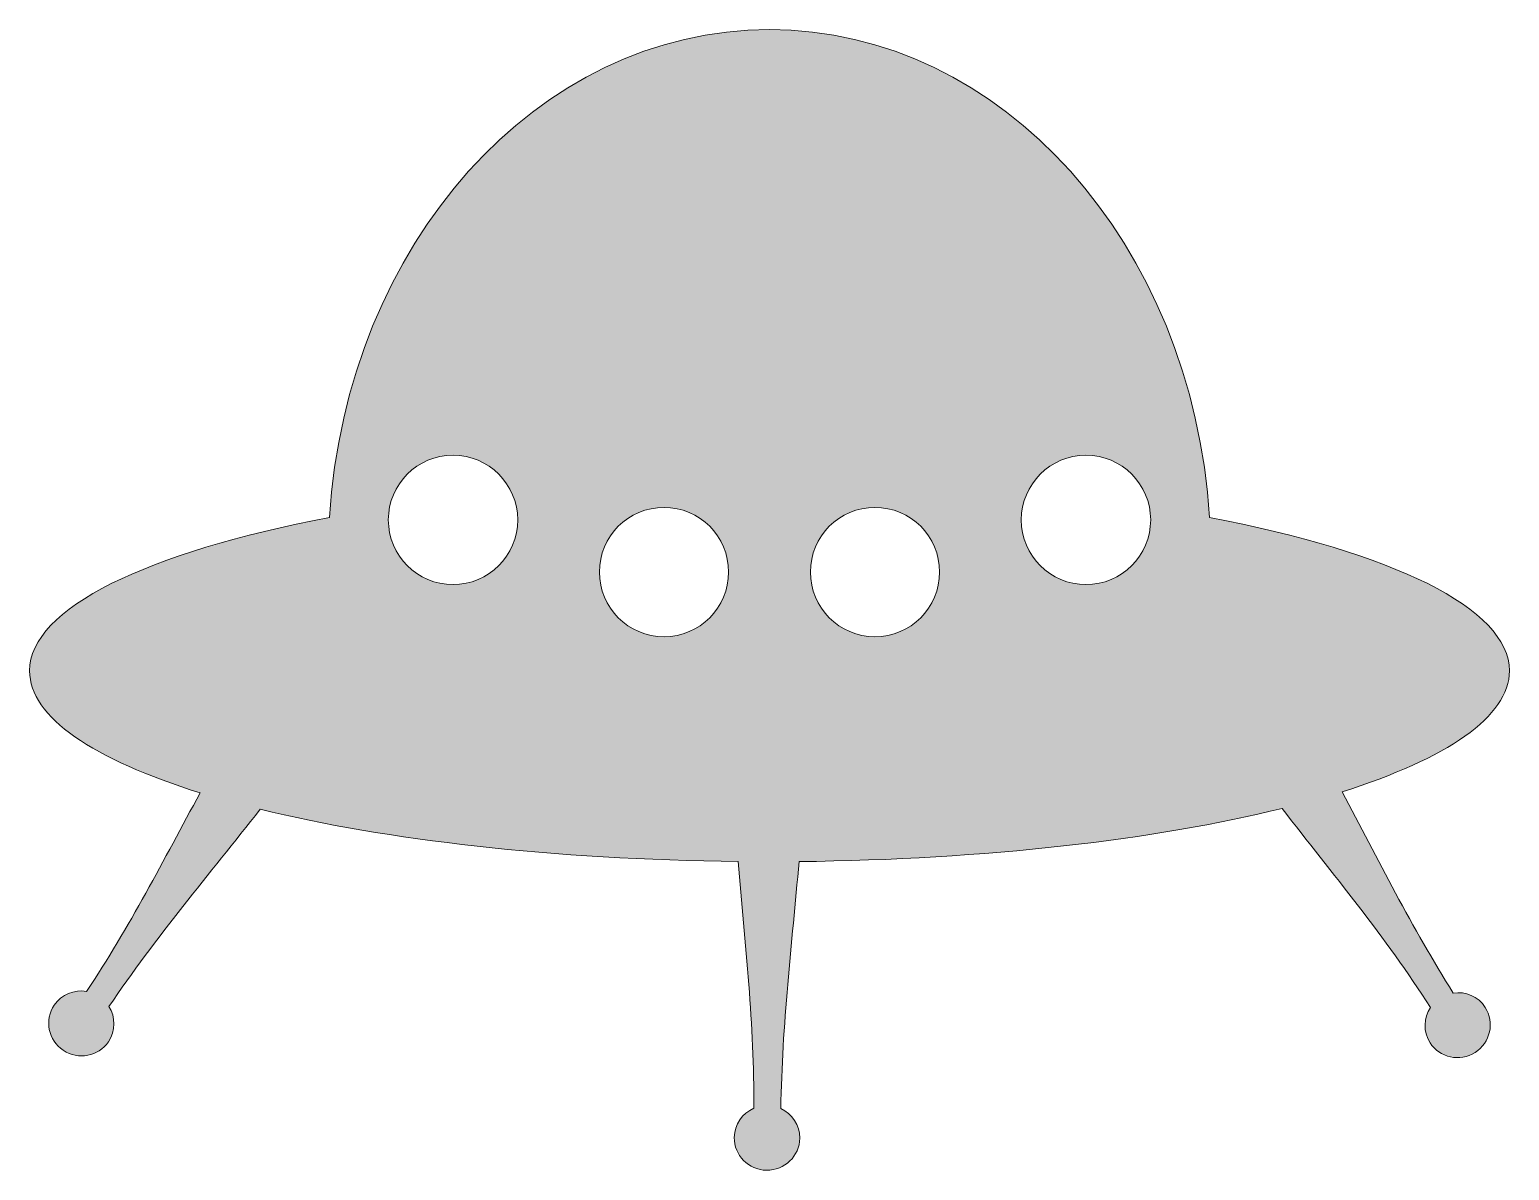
# Model space of a CAD drawing. Header units: inches. Extents: x 0 to 102, y 0 to 78.
import ezdxf

# ---------------------------------------------------------------- set-up
doc = ezdxf.new("R2010")
doc.units = ezdxf.units.IN
doc.header["$MEASUREMENT"] = 0
doc.layers.add('Layer 1', color=7, linetype='Continuous')

msp = doc.modelspace()

# ---------------------------------------------------------------- hatches: boundary and pattern name
at = {"layer": 'Layer 1', "true_color": 0xf05a28}
h = msp.add_hatch(color=20, dxfattribs=at)
h.dxf.hatch_style = 2
edge = h.paths.add_edge_path()
edge.add_spline(control_points=[(97.75, 12.16), (94.91, 16.65), (92.56, 21.32), (90.11, 25.97), (97.29, 28.23), (101.6, 31.12), (101.6, 34.27), (101.6, 38.58), (93.5, 42.41), (81.01, 44.79), (79.85, 63.52), (66.77, 78.28), (50.8, 78.28), (34.83, 78.28), (21.75, 63.52), (20.59, 44.79), (8.1, 42.41), (0, 38.58), (0, 34.27), (0, 31.09), (4.4, 28.17), (11.71, 25.9), (9.21, 21.31), (6.86, 16.67), (3.91, 12.27), (3.07, 12.41), (2.19, 12.07), (1.69, 11.33), (1, 10.31), (1.28, 8.92), (2.31, 8.23), (3.34, 7.54), (4.73, 7.8), (5.42, 8.82), (5.92, 9.57), (5.9, 10.51), (5.45, 11.23), (8.67, 15.99), (12.31, 20.3), (15.84, 24.77), (24.46, 22.66), (35.96, 21.32), (48.66, 21.19), (49.1, 15.55), (49.78, 9.98), (49.72, 4.25), (48.94, 3.91), (48.39, 3.15), (48.38, 2.25), (48.37, 1.02), (49.36, 0.01), (50.6, 0), (51.84, -0.01), (52.86, 0.97), (52.88, 2.2), (52.89, 3.1), (52.35, 3.87), (51.58, 4.23), (51.66, 9.95), (52.34, 15.54), (52.83, 21.18), (65.69, 21.32), (77.32, 22.68), (86, 24.83), (89.46, 20.32), (93.09, 16.01), (96.18, 11.17), (95.71, 10.45), (95.67, 9.51), (96.15, 8.75), (96.81, 7.71), (98.19, 7.42), (99.24, 8.08), (100.29, 8.75), (100.6, 10.13), (99.94, 11.17), (99.46, 11.93), (98.59, 12.28), (97.75, 12.16)], knot_values=[0, 0, 0, 0, 1, 1, 1, 2, 2, 2, 3, 3, 3, 4, 4, 4, 5, 5, 5, 6, 6, 6, 7, 7, 7, 8, 8, 8, 9, 9, 9, 10, 10, 10, 11, 11, 11, 12, 12, 12, 13, 13, 13, 14, 14, 14, 15, 15, 15, 16, 16, 16, 17, 17, 17, 18, 18, 18, 19, 19, 19, 20, 20, 20, 21, 21, 21, 22, 22, 22, 23, 23, 23, 24, 24, 24, 25, 25, 25, 26, 26, 26, 26], degree=3, periodic=1)
edge = h.paths.add_edge_path()
edge.add_spline(control_points=[(29.07, 40.19), (26.62, 40.19), (24.63, 42.18), (24.63, 44.63), (24.63, 47.08), (26.62, 49.07), (29.07, 49.07), (31.52, 49.07), (33.51, 47.08), (33.51, 44.63), (33.51, 42.18), (31.52, 40.19), (29.07, 40.19)], knot_values=[0, 0, 0, 0, 1, 1, 1, 2, 2, 2, 3, 3, 3, 4, 4, 4, 4], degree=3, periodic=1)
edge = h.paths.add_edge_path()
edge.add_spline(control_points=[(43.56, 36.61), (41.11, 36.61), (39.12, 38.6), (39.12, 41.05), (39.12, 43.5), (41.11, 45.49), (43.56, 45.49), (46.01, 45.49), (47.99, 43.5), (47.99, 41.05), (47.99, 38.6), (46.01, 36.61), (43.56, 36.61)], knot_values=[0, 0, 0, 0, 1, 1, 1, 2, 2, 2, 3, 3, 3, 4, 4, 4, 4], degree=3, periodic=1)
edge = h.paths.add_edge_path()
edge.add_spline(control_points=[(58.04, 36.61), (55.59, 36.61), (53.61, 38.6), (53.61, 41.05), (53.61, 43.5), (55.59, 45.49), (58.04, 45.49), (60.49, 45.49), (62.48, 43.5), (62.48, 41.05), (62.48, 38.6), (60.49, 36.61), (58.04, 36.61)], knot_values=[0, 0, 0, 0, 1, 1, 1, 2, 2, 2, 3, 3, 3, 4, 4, 4, 4], degree=3, periodic=1)
edge = h.paths.add_edge_path()
edge.add_spline(control_points=[(72.53, 40.19), (70.08, 40.19), (68.09, 42.18), (68.09, 44.63), (68.09, 47.08), (70.08, 49.07), (72.53, 49.07), (74.98, 49.07), (76.97, 47.08), (76.97, 44.63), (76.97, 42.18), (74.98, 40.19), (72.53, 40.19)], knot_values=[0, 0, 0, 0, 1, 1, 1, 2, 2, 2, 3, 3, 3, 4, 4, 4, 4], degree=3, periodic=1)

# ---------------------------------------------------------------- linework, layer by layer
at = {"layer": 'Layer 1', "lineweight": 0}
for points, knots in [([(97.75, 12.16), (94.91, 16.65), (92.56, 21.32), (90.11, 25.97), (97.29, 28.23), (101.6, 31.12), (101.6, 34.27), (101.6, 38.58), (93.5, 42.41), (81.01, 44.79), (79.85, 63.52), (66.77, 78.28), (50.8, 78.28), (34.83, 78.28), (21.75, 63.52), (20.59, 44.79), (8.1, 42.41), (0, 38.58), (0, 34.27), (0, 31.09), (4.4, 28.17), (11.71, 25.9), (9.21, 21.31), (6.86, 16.67), (3.91, 12.27), (3.07, 12.41), (2.19, 12.07), (1.69, 11.33), (1, 10.31), (1.28, 8.92), (2.31, 8.23), (3.34, 7.54), (4.73, 7.8), (5.42, 8.82), (5.92, 9.57), (5.9, 10.51), (5.45, 11.23), (8.67, 15.99), (12.31, 20.3), (15.84, 24.77), (24.46, 22.66), (35.96, 21.32), (48.66, 21.19), (49.1, 15.55), (49.78, 9.98), (49.72, 4.25), (48.94, 3.91), (48.39, 3.15), (48.38, 2.25), (48.37, 1.02), (49.36, 0.01), (50.6, 0), (51.84, -0.01), (52.86, 0.97), (52.88, 2.2), (52.89, 3.1), (52.35, 3.87), (51.58, 4.23), (51.66, 9.95), (52.34, 15.54), (52.83, 21.18), (65.69, 21.32), (77.32, 22.68), (86, 24.83), (89.46, 20.32), (93.09, 16.01), (96.18, 11.17), (95.71, 10.45), (95.67, 9.51), (96.15, 8.75), (96.81, 7.71), (98.19, 7.42), (99.24, 8.08), (100.29, 8.75), (100.6, 10.13), (99.94, 11.17), (99.46, 11.93), (98.59, 12.28), (97.75, 12.16)], [0, 0, 0, 0, 1, 1, 1, 2, 2, 2, 3, 3, 3, 4, 4, 4, 5, 5, 5, 6, 6, 6, 7, 7, 7, 8, 8, 8, 9, 9, 9, 10, 10, 10, 11, 11, 11, 12, 12, 12, 13, 13, 13, 14, 14, 14, 15, 15, 15, 16, 16, 16, 17, 17, 17, 18, 18, 18, 19, 19, 19, 20, 20, 20, 21, 21, 21, 22, 22, 22, 23, 23, 23, 24, 24, 24, 25, 25, 25, 26, 26, 26, 26]), ([(29.07, 40.19), (26.62, 40.19), (24.63, 42.18), (24.63, 44.63), (24.63, 47.08), (26.62, 49.07), (29.07, 49.07), (31.52, 49.07), (33.51, 47.08), (33.51, 44.63), (33.51, 42.18), (31.52, 40.19), (29.07, 40.19)], [0, 0, 0, 0, 1, 1, 1, 2, 2, 2, 3, 3, 3, 4, 4, 4, 4]), ([(72.53, 40.19), (70.08, 40.19), (68.09, 42.18), (68.09, 44.63), (68.09, 47.08), (70.08, 49.07), (72.53, 49.07), (74.98, 49.07), (76.97, 47.08), (76.97, 44.63), (76.97, 42.18), (74.98, 40.19), (72.53, 40.19)], [0, 0, 0, 0, 1, 1, 1, 2, 2, 2, 3, 3, 3, 4, 4, 4, 4]), ([(43.56, 36.61), (41.11, 36.61), (39.12, 38.6), (39.12, 41.05), (39.12, 43.5), (41.11, 45.49), (43.56, 45.49), (46.01, 45.49), (47.99, 43.5), (47.99, 41.05), (47.99, 38.6), (46.01, 36.61), (43.56, 36.61)], [0, 0, 0, 0, 1, 1, 1, 2, 2, 2, 3, 3, 3, 4, 4, 4, 4]), ([(58.04, 36.61), (55.59, 36.61), (53.61, 38.6), (53.61, 41.05), (53.61, 43.5), (55.59, 45.49), (58.04, 45.49), (60.49, 45.49), (62.48, 43.5), (62.48, 41.05), (62.48, 38.6), (60.49, 36.61), (58.04, 36.61)], [0, 0, 0, 0, 1, 1, 1, 2, 2, 2, 3, 3, 3, 4, 4, 4, 4])]:
    msp.add_open_spline(points, degree=3, knots=knots, dxfattribs=at)

doc.saveas('drawing.dxf')
